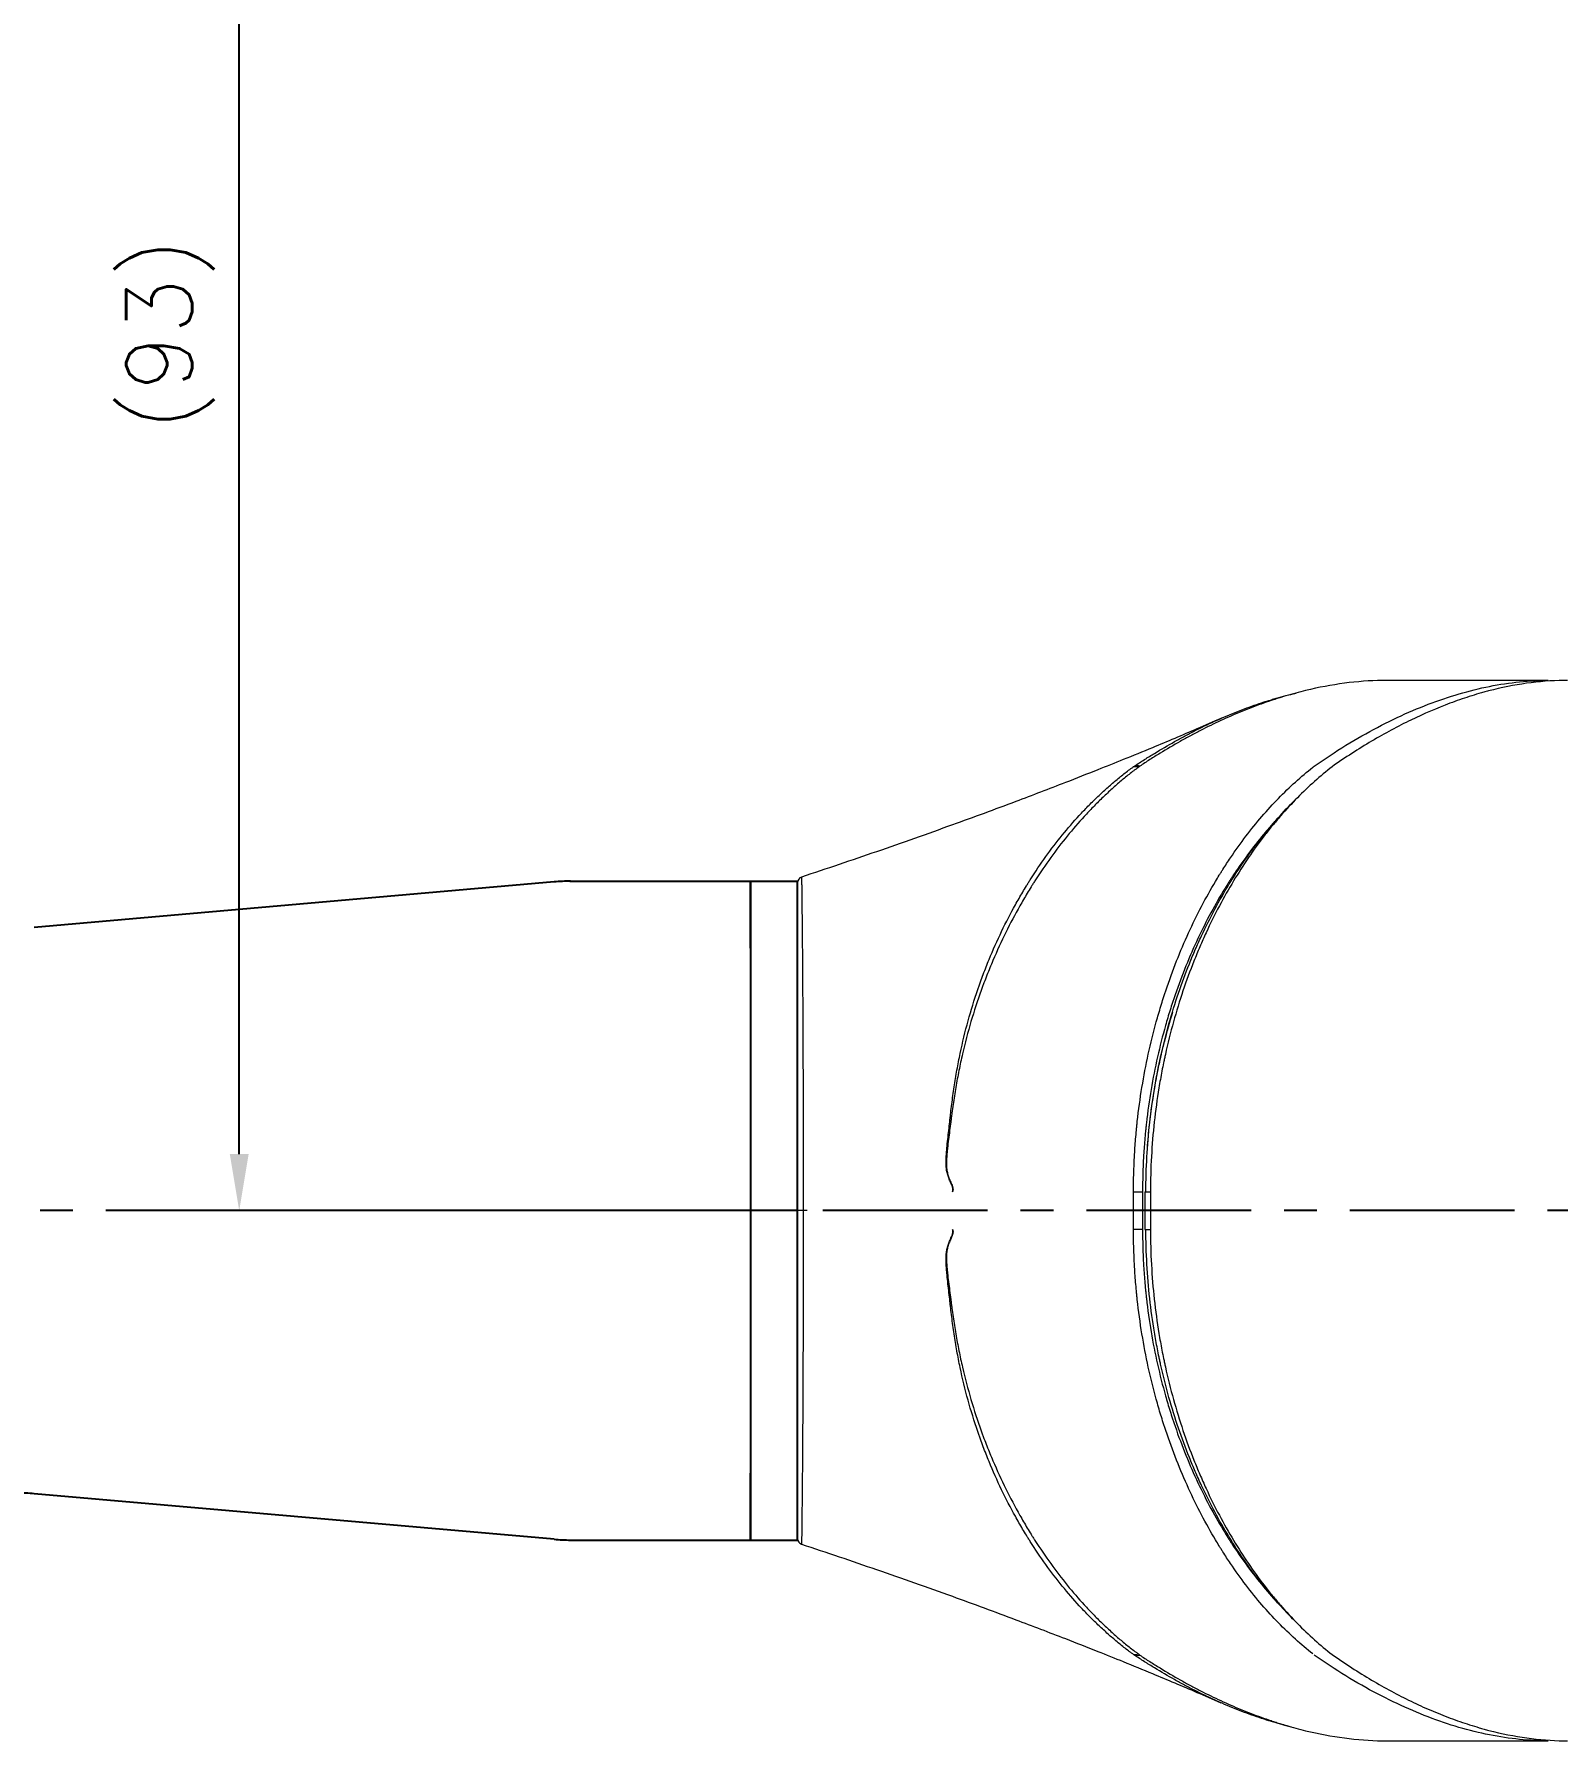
# Model space of a CAD drawing. Extents: x 19044 to 19885, y -10133 to -9539.
# Drawn here: x 19320.1 to 19401, y -9794.8 to -9704.1 of the extents above; entities that cross this region are included whole.
import ezdxf

# ---------------------------------------------------------------- set-up
doc = ezdxf.new("R2010")
doc.units = 0
doc.header["$LTSCALE"] = 7
doc.header["$MEASUREMENT"] = 0
doc.linetypes.add('CENTER', pattern=[2, 1.25, -0.25, 0.25, -0.25])
for name, color, linetype in [('10', 7, 'CONTINUOUS'), ('CENTER', 1, 'CENTER'), ('CL', 1, 'CENTER'), ('D', 2, 'CONTINUOUS'), ('DIM', 2, 'CONTINUOUS'), ('DWG', 7, 'CONTINUOUS')]:
    doc.layers.add(name, color=color, linetype=linetype)
doc.styles.add('GHS', font='ROMANS.shx', dxfattribs={"bigfont": 'GHS.shx'})

# ---------------------------------------------------------------- blocks, each defined once
blk = doc.blocks.new('A$C57544C0A')
at = {"layer": '10', "color": 7, "linetype": 'Continuous', "lineweight": 18}
blk.add_line((62.829, 138.339), (62.829, 138.339), dxfattribs=at)
at = {"layer": 'CL', "color": 1}
blk.add_line((65.329, 120.839), (-107.066, 120.839), dxfattribs=at)
at = {"layer": 'DWG'}
for p, q in [((52.393, 138.301), (24.765, 135.878)), ((53.229, 138.339), (62.829, 138.339)), ((53.267, 138.339), (62.829, 138.339)), ((62.829, 134.789), (62.829, 138.339)), ((62.829, 138.339), (65.329, 138.339)), ((62.829, 138.339), (62.829, 120.839)), ((65.329, 120.839), (65.329, 138.339)), ((62.829, 120.839), (62.829, 103.339)), ((65.329, 103.339), (65.329, 120.839)), ((62.829, 103.339), (62.829, 106.889)), ((52.393, 103.377), (24.765, 105.801)), ((53.267, 103.339), (62.829, 103.339)), ((62.829, 103.339), (65.329, 103.339))]:
    blk.add_line(p, q, dxfattribs=at)
for centre, start, end in [((53.267, 128.339), 90, 95.01326), ((23.891, 95.839), 84.98674, 90), ((53.267, 113.339), 264.98674, 270)]:
    blk.add_arc(centre, 10, start, end, dxfattribs=at)

msp = doc.modelspace()

# ---------------------------------------------------------------- linework, layer by layer
at = {"layer": 'CENTER', "color": 1, "linetype": 'CENTER'}
msp.add_line((19818.742, -9766.583), (19360.651, -9766.583), dxfattribs=at)
at = {"layer": 'DIM'}
for p, q in [((19330.984, -9763.583), (19330.984, -9676.483)), ((19356.151, -9766.583), (19328.984, -9766.583))]:
    msp.add_line(p, q, dxfattribs=at)
msp.add_solid([(19330.484, -9763.583), (19331.484, -9763.583), (19330.984, -9766.583)], dxfattribs=at)
at = {"layer": 'DWG', "linetype": 'Continuous', "lineweight": 18}
for p, q in [((19400.527, -9738.414), (19391.958, -9738.414)), ((19379.096, -9765.583), (19379.096, -9767.583)), ((19391.958, -9794.752), (19400.524, -9794.752))]:
    msp.add_line(p, q, dxfattribs=at)
at = {"layer": 'DWG', "linetype": 'Continuous', "lineweight": 13}
for p, q in [((19378.496, -9767.583), (19378.496, -9765.583)), ((19378.496, -9765.583), (19378.975, -9765.583)), ((19378.975, -9765.583), (19378.975, -9767.583)), ((19379.096, -9765.583), (19379.396, -9765.583)), ((19379.396, -9765.583), (19379.396, -9767.583)), ((19378.975, -9767.583), (19378.496, -9767.583)), ((19379.096, -9767.583), (19379.396, -9767.583))]:
    msp.add_line(p, q, dxfattribs=at)
for centre, major_axis, ratio, start_param, end_param in [((19378.762, -9743.746), (0.439, -0.669), 0.733488, 2.411244, 2.846257), ((19378.83, -9743.701), (0.456, -0.657), 0.779994, 2.414354, 2.830713), ((19378.762, -9789.419), (-0.439, -0.669), 0.733488, 0.295335, 0.730349), ((19378.83, -9789.464), (-0.456, -0.657), 0.779994, 0.31088, 0.727238)]:
    msp.add_ellipse(centre, major_axis=major_axis, ratio=ratio, start_param=start_param, end_param=end_param, dxfattribs=at)
at = {"layer": 'DWG', "linetype": 'Continuous', "lineweight": 18}
for centre, major_axis, start_param, end_param in [((19360.951, -9749.149), (-0.3, 0), 5.039962, 6.283186), ((19360.951, -9784.017), (0.3, 0), 3.141592, 4.38201)]:
    msp.add_ellipse(centre, major_axis=major_axis, ratio=1, start_param=start_param, end_param=end_param, dxfattribs=at)
for points, knots in [([(19391.967, -9738.414), (19391.799, -9738.414), (19391.631, -9738.417), (19390.798, -9738.443), (19390.125, -9738.503), (19388.764, -9738.703), (19388.076, -9738.842), (19387.032, -9739.109), (19386.682, -9739.208), (19386.243, -9739.344), (19386.155, -9739.372), (19386.021, -9739.415), (19385.975, -9739.43), (19385.929, -9739.445)], [0, 0, 0, 0, 0.086274, 0.086274, 0.425933, 0.425933, 0.765593, 0.765593, 0.935422, 0.935422, 0.97788, 0.97788, 1, 1, 1, 1]), ([(19401.555, -9738.414), (19401.486, -9738.414), (19401.417, -9738.415), (19400.7, -9738.425), (19399.388, -9738.528), (19398.043, -9738.8), (19397.277, -9738.999), (19397.191, -9739.022), (19397.021, -9739.069), (19396.765, -9739.141), (19396.166, -9739.323), (19395.651, -9739.502), (19394.619, -9739.888), (19393.237, -9740.482), (19391.845, -9741.231), (19390.448, -9742.058), (19389.748, -9742.51), (19389.045, -9743.001)], [0, 0, 0, 0, 0.017521, 0.017521, 0.181267, 0.345014, 0.345014, 0.365482, 0.365482, 0.385951, 0.426887, 0.50876, 0.50876, 0.672507, 0.836253, 0.836253, 1, 1, 1, 1]), ([(19378.552, -9742.967), (19378.636, -9742.907), (19378.722, -9742.849), (19378.898, -9742.734), (19378.987, -9742.677), (19379.122, -9742.593), (19379.167, -9742.565), (19379.257, -9742.509), (19379.391, -9742.426), (19379.525, -9742.344), (19379.971, -9742.073), (19380.326, -9741.865), (19380.858, -9741.568), (19381.035, -9741.471), (19381.39, -9741.281), (19381.567, -9741.189), (19382.098, -9740.919), (19382.805, -9740.579), (19383.509, -9740.276), (19384.035, -9740.064), (19384.211, -9739.995), (19384.561, -9739.863), (19384.91, -9739.736), (19385.258, -9739.619), (19385.518, -9739.534), (19385.605, -9739.507), (19385.779, -9739.453), (19386.211, -9739.322), (19386.64, -9739.207), (19387.042, -9739.11), (19387.103, -9739.096), (19387.163, -9739.082)], [0, 0, 0, 0, 0.03057, 0.03057, 0.06114, 0.06114, 0.076425, 0.076425, 0.091709, 0.122279, 0.122279, 0.244559, 0.244559, 0.305698, 0.305698, 0.366838, 0.366838, 0.489117, 0.611396, 0.611396, 0.672536, 0.672536, 0.733676, 0.794815, 0.794815, 0.825385, 0.825385, 0.855955, 0.978234, 0.978234, 1, 1, 1, 1]), ([(19383.164, -9740.418), (19382.734, -9740.611), (19381.528, -9741.145), (19379.779, -9741.877), (19378.021, -9742.598), (19376.48, -9743.216), (19374.578, -9743.963), (19372.003, -9744.947), (19368.663, -9746.178), (19364.865, -9747.518), (19362.187, -9748.423), (19360.852, -9748.863)], [0, 0, 0, 0, 0.061335, 0.171006, 0.242091, 0.303575, 0.380909, 0.498409, 0.647533, 0.824766, 1, 1, 1, 1]), ([(19379.155, -9765.583), (19379.155, -9764.961), (19379.173, -9764.345), (19379.241, -9763.122), (19379.291, -9762.515), (19379.424, -9761.312), (19379.507, -9760.716), (19379.655, -9759.828), (19379.708, -9759.533), (19379.794, -9759.093), (19379.838, -9758.874), (19379.885, -9758.655), (19379.916, -9758.509), (19379.932, -9758.436), (19380.078, -9757.782), (19380.222, -9757.214), (19380.535, -9756.103), (19380.704, -9755.56), (19381.066, -9754.497), (19381.259, -9753.978), (19381.566, -9753.216), (19381.671, -9752.965), (19381.833, -9752.592), (19381.888, -9752.469), (19381.999, -9752.223), (19382.055, -9752.101), (19382.337, -9751.496), (19382.572, -9751.028), (19383.057, -9750.124), (19383.308, -9749.687), (19383.822, -9748.842), (19384.087, -9748.434), (19384.63, -9747.647), (19384.908, -9747.267), (19385.264, -9746.81), (19385.336, -9746.72), (19385.479, -9746.541), (19385.695, -9746.276), (19385.914, -9746.02), (19386.354, -9745.52), (19386.651, -9745.202), (19386.995, -9744.857), (19387.039, -9744.813), (19387.082, -9744.77)], [0, 0, 0, 0, 0.070698, 0.070698, 0.141395, 0.141395, 0.212093, 0.212093, 0.247442, 0.247442, 0.265116, 0.273953, 0.273953, 0.28279, 0.28279, 0.353488, 0.353488, 0.424186, 0.424186, 0.494883, 0.494883, 0.530232, 0.530232, 0.547906, 0.547906, 0.565581, 0.565581, 0.636278, 0.636278, 0.706976, 0.706976, 0.777674, 0.777674, 0.848371, 0.848371, 0.866046, 0.866046, 0.88372, 0.919069, 0.919069, 0.989767, 0.989767, 1, 1, 1, 1]), ([(19360.651, -9766.583), (19360.651, -9766.006), (19360.651, -9765.435), (19360.651, -9764.584), (19360.651, -9764.302), (19360.651, -9763.739), (19360.651, -9763.46), (19360.651, -9762.623), (19360.651, -9762.07), (19360.651, -9761.385), (19360.651, -9761.18), (19360.651, -9760.975), (19360.651, -9760.839), (19360.651, -9760.771), (19360.651, -9760.432), (19360.651, -9760.165), (19360.651, -9759.373), (19360.651, -9758.858), (19360.651, -9757.856), (19360.651, -9757.368), (19360.651, -9756.657), (19360.651, -9756.423), (19360.651, -9756.078), (19360.651, -9755.964), (19360.651, -9755.794), (19360.651, -9755.737), (19360.651, -9755.625), (19360.651, -9755.569), (19360.651, -9755.069), (19360.651, -9754.647), (19360.651, -9753.843), (19360.651, -9753.462), (19360.651, -9752.743), (19360.651, -9752.403), (19360.651, -9752.006), (19360.651, -9751.928), (19360.651, -9751.812), (19360.651, -9751.774), (19360.651, -9751.699), (19360.651, -9751.513), (19360.651, -9751.337), (19360.651, -9750.935), (19360.651, -9750.692), (19360.651, -9750.258), (19360.651, -9750.067), (19360.651, -9749.819), (19360.651, -9749.743), (19360.651, -9749.656), (19360.651, -9749.639), (19360.651, -9749.606), (19360.651, -9749.59), (19360.651, -9749.542), (19360.651, -9749.513), (19360.651, -9749.373), (19360.651, -9749.29), (19360.651, -9749.178), (19360.651, -9749.15), (19360.651, -9749.149), (19360.651, -9749.149), (19360.651, -9749.149)], [0, 0, 0, 0, 0.062449, 0.062449, 0.093673, 0.093673, 0.124898, 0.124898, 0.187347, 0.187347, 0.202959, 0.210765, 0.210765, 0.218571, 0.218571, 0.249796, 0.249796, 0.312244, 0.312244, 0.374693, 0.374693, 0.405918, 0.405918, 0.42153, 0.42153, 0.429336, 0.429336, 0.437142, 0.437142, 0.499591, 0.499591, 0.56204, 0.56204, 0.624489, 0.624489, 0.640101, 0.640101, 0.647907, 0.647907, 0.655713, 0.686938, 0.686938, 0.749387, 0.749387, 0.811835, 0.811835, 0.84306, 0.84306, 0.850866, 0.850866, 0.858672, 0.858672, 0.874284, 0.874284, 0.936733, 0.936733, 0.999182, 0.999182, 1, 1, 1, 1]), ([(19379.236, -9763.282), (19379.266, -9762.86), (19379.303, -9762.439), (19379.431, -9761.271), (19379.538, -9760.527), (19379.687, -9759.697), (19379.704, -9759.604), (19379.739, -9759.42), (19379.792, -9759.145), (19379.848, -9758.873), (19379.965, -9758.332), (19380.048, -9757.976), (19380.273, -9757.082), (19380.423, -9756.55), (19380.584, -9756.029)], [0, 0, 0, 0, 0.167817, 0.167817, 0.468028, 0.468028, 0.505554, 0.505554, 0.54308, 0.618133, 0.618133, 0.768238, 0.768238, 1, 1, 1, 1]), ([(19360.651, -9784.017), (19360.651, -9784.017), (19360.651, -9784.017), (19360.651, -9784.016), (19360.651, -9783.988), (19360.651, -9783.876), (19360.651, -9783.792), (19360.651, -9783.653), (19360.651, -9783.623), (19360.651, -9783.576), (19360.651, -9783.56), (19360.651, -9783.527), (19360.651, -9783.442), (19360.651, -9783.347), (19360.651, -9783.099), (19360.651, -9782.907), (19360.651, -9782.473), (19360.651, -9782.231), (19360.651, -9781.829), (19360.651, -9781.688), (19360.651, -9781.504), (19360.651, -9781.467), (19360.651, -9781.392), (19360.651, -9781.353), (19360.651, -9781.238), (19360.651, -9781.16), (19360.651, -9780.762), (19360.651, -9780.423), (19360.651, -9779.703), (19360.651, -9779.323), (19360.651, -9778.519), (19360.651, -9778.096), (19360.651, -9777.597), (19360.651, -9777.541), (19360.651, -9777.428), (19360.651, -9777.372), (19360.651, -9777.202), (19360.651, -9777.088), (19360.651, -9776.742), (19360.651, -9776.509), (19360.651, -9775.798), (19360.651, -9775.31), (19360.651, -9774.308), (19360.651, -9773.793), (19360.651, -9773.001), (19360.651, -9772.733), (19360.651, -9772.395), (19360.651, -9772.327), (19360.651, -9772.19), (19360.651, -9771.986), (19360.651, -9771.781), (19360.651, -9771.096), (19360.651, -9770.543), (19360.651, -9769.706), (19360.651, -9769.426), (19360.651, -9768.864), (19360.651, -9768.582), (19360.651, -9767.731), (19360.651, -9767.16), (19360.651, -9766.583)], [0, 0, 0, 0, 0.000611, 0.000611, 0.063073, 0.063073, 0.125535, 0.125535, 0.14115, 0.14115, 0.148958, 0.148958, 0.156765, 0.187996, 0.187996, 0.250458, 0.250458, 0.31292, 0.31292, 0.344151, 0.344151, 0.351959, 0.351959, 0.359766, 0.359766, 0.375382, 0.375382, 0.437844, 0.437844, 0.500305, 0.500305, 0.562767, 0.562767, 0.570575, 0.570575, 0.578383, 0.578383, 0.593998, 0.593998, 0.625229, 0.625229, 0.687691, 0.687691, 0.750153, 0.750153, 0.781384, 0.781384, 0.789191, 0.789191, 0.796999, 0.812615, 0.812615, 0.875076, 0.875076, 0.906307, 0.906307, 0.937538, 0.937538, 1, 1, 1, 1]), ([(19386.152, -9787.416), (19386.122, -9787.382), (19386.091, -9787.347), (19385.914, -9787.146), (19385.768, -9786.975), (19385.551, -9786.713), (19385.479, -9786.625), (19385.336, -9786.446), (19385.264, -9786.355), (19384.908, -9785.898), (19384.63, -9785.519), (19384.087, -9784.732), (19383.822, -9784.324), (19383.308, -9783.479), (19383.057, -9783.042), (19382.572, -9782.137), (19382.337, -9781.67), (19382.055, -9781.065), (19381.999, -9780.943), (19381.888, -9780.697), (19381.724, -9780.327), (19381.566, -9779.95), (19381.259, -9779.188), (19381.066, -9778.668), (19380.704, -9777.606), (19380.535, -9777.063), (19380.222, -9775.952), (19380.078, -9775.384), (19379.932, -9774.73), (19379.916, -9774.657), (19379.885, -9774.511), (19379.838, -9774.292), (19379.735, -9773.78), (19379.655, -9773.338), (19379.507, -9772.45), (19379.424, -9771.853), (19379.291, -9770.65), (19379.241, -9770.044), (19379.173, -9768.821), (19379.155, -9768.205), (19379.155, -9767.583)], [0, 0, 0, 0, 0.007955, 0.007955, 0.046111, 0.046111, 0.065189, 0.065189, 0.084267, 0.084267, 0.160578, 0.160578, 0.236889, 0.236889, 0.3132, 0.3132, 0.389511, 0.389511, 0.408589, 0.408589, 0.427667, 0.465822, 0.465822, 0.542133, 0.542133, 0.618444, 0.618444, 0.694756, 0.694756, 0.704294, 0.704294, 0.713833, 0.732911, 0.771067, 0.771067, 0.847378, 0.847378, 0.923689, 0.923689, 1, 1, 1, 1]), ([(19360.852, -9784.302), (19362.187, -9784.743), (19364.866, -9785.647), (19368.663, -9786.988), (19372.003, -9788.219), (19374.579, -9789.203), (19376.48, -9789.95), (19378.021, -9790.568), (19379.779, -9791.289), (19381.517, -9792.017), (19382.713, -9792.545), (19383.133, -9792.734)], [0, 0, 0, 0, 0.175522, 0.353012, 0.502353, 0.620023, 0.697469, 0.759042, 0.83023, 0.940059, 1, 1, 1, 1]), ([(19387.427, -9788.727), (19387.268, -9788.578), (19387.109, -9788.424), (19386.838, -9788.151), (19386.725, -9788.035), (19386.612, -9787.916)], [0, 0, 0, 0, 0.580771, 0.580771, 1, 1, 1, 1]), ([(19386.887, -9794.018), (19386.577, -9793.942), (19386.265, -9793.857), (19385.865, -9793.739), (19385.779, -9793.713), (19385.605, -9793.659), (19385.518, -9793.631), (19385.258, -9793.547), (19384.91, -9793.43), (19384.561, -9793.303), (19384.211, -9793.171), (19384.035, -9793.102), (19383.509, -9792.89), (19382.805, -9792.587), (19382.098, -9792.246), (19381.567, -9791.977), (19381.39, -9791.884), (19381.035, -9791.695), (19380.858, -9791.598), (19380.326, -9791.301), (19379.971, -9791.093), (19379.525, -9790.822), (19379.391, -9790.74), (19379.257, -9790.657), (19379.167, -9790.601), (19379.122, -9790.573), (19378.987, -9790.489), (19378.898, -9790.432), (19378.722, -9790.317), (19378.636, -9790.258), (19378.552, -9790.199)], [0, 0, 0, 0, 0.114792, 0.114792, 0.146407, 0.146407, 0.178022, 0.178022, 0.241251, 0.30448, 0.30448, 0.367709, 0.367709, 0.494167, 0.620625, 0.620625, 0.683854, 0.683854, 0.747084, 0.747084, 0.873542, 0.873542, 0.905156, 0.920964, 0.920964, 0.936771, 0.936771, 0.968385, 0.968385, 1, 1, 1, 1]), ([(19389.045, -9790.164), (19389.746, -9790.655), (19390.447, -9791.107), (19391.846, -9791.935), (19392.544, -9792.311), (19393.415, -9792.732), (19393.589, -9792.814), (19393.937, -9792.973), (19394.458, -9793.203), (19395.322, -9793.55), (19396.009, -9793.788), (19396.523, -9793.951), (19396.779, -9794.029), (19397.035, -9794.101), (19397.205, -9794.147), (19397.29, -9794.17), (19398.055, -9794.369), (19399.399, -9794.639), (19400.708, -9794.741), (19401.422, -9794.751), (19401.488, -9794.752), (19401.555, -9794.752)], [0, 0, 0, 0, 0.163834, 0.163834, 0.327667, 0.327667, 0.368626, 0.368626, 0.409584, 0.491501, 0.573418, 0.573418, 0.614376, 0.634856, 0.634856, 0.655335, 0.655335, 0.819169, 0.983002, 0.983002, 1, 1, 1, 1]), ([(19386.057, -9793.763), (19386.06, -9793.764), (19386.063, -9793.765), (19386.155, -9793.794), (19386.595, -9793.933), (19387.032, -9794.056), (19388.076, -9794.323), (19388.764, -9794.463), (19390.125, -9794.662), (19390.798, -9794.723), (19391.631, -9794.749), (19391.799, -9794.752), (19391.967, -9794.752)], [0, 0, 0, 0, 0.001561, 0.001561, 0.044911, 0.218311, 0.218311, 0.565112, 0.565112, 0.911913, 0.911913, 1, 1, 1, 1])]:
    msp.add_open_spline(points, degree=3, knots=knots, dxfattribs=at)
at = {"layer": 'DWG', "linetype": 'Continuous', "lineweight": 13}
for points, knots in [([(19388.088, -9742.974), (19388.655, -9742.577), (19389.22, -9742.207), (19390.344, -9741.519), (19390.904, -9741.201), (19392.018, -9740.616), (19393.127, -9740.082), (19394.773, -9739.433), (19395.859, -9739.103), (19396.94, -9738.824), (19397.477, -9738.71), (19398.545, -9738.536), (19399.076, -9738.476), (19399.914, -9738.424), (19400.223, -9738.414), (19400.531, -9738.414)], [0, 0, 0, 0, 0.131794, 0.131794, 0.263587, 0.263587, 0.395381, 0.527174, 0.658968, 0.658968, 0.790761, 0.790761, 0.922555, 0.922555, 1, 1, 1, 1]), ([(19385.929, -9739.445), (19385.886, -9739.459), (19385.844, -9739.473), (19385.625, -9739.546), (19385.271, -9739.669), (19384.916, -9739.802), (19384.561, -9739.939), (19384.383, -9740.01), (19383.848, -9740.23), (19383.134, -9740.542), (19382.418, -9740.891), (19381.88, -9741.167), (19381.7, -9741.261), (19381.342, -9741.454), (19381.162, -9741.552), (19380.624, -9741.855), (19380.266, -9742.066), (19379.725, -9742.396), (19379.545, -9742.508), (19379.273, -9742.679), (19379.183, -9742.737), (19379.004, -9742.854), (19378.915, -9742.913), (19378.83, -9742.974)], [0, 0, 0, 0, 0.01809, 0.01809, 0.093621, 0.169153, 0.169153, 0.244684, 0.244684, 0.395748, 0.546811, 0.546811, 0.622342, 0.622342, 0.697874, 0.697874, 0.848937, 0.848937, 0.924468, 0.924468, 0.962234, 0.962234, 1, 1, 1, 1]), ([(19368.87, -9765.581), (19368.875, -9765.572), (19368.88, -9765.563), (19368.888, -9765.545), (19368.894, -9765.526), (19368.898, -9765.506), (19368.901, -9765.486), (19368.901, -9765.476), (19368.901, -9765.446), (19368.9, -9765.426), (19368.895, -9765.396), (19368.893, -9765.386), (19368.888, -9765.366), (19368.886, -9765.356), (19368.877, -9765.327), (19368.871, -9765.308), (19368.858, -9765.271), (19368.851, -9765.252), (19368.828, -9765.196), (19368.812, -9765.16), (19368.78, -9765.086), (19368.764, -9765.05), (19368.732, -9764.976), (19368.716, -9764.94), (19368.672, -9764.829), (19368.645, -9764.754), (19368.6, -9764.601), (19368.581, -9764.524), (19368.564, -9764.425), (19368.561, -9764.405), (19368.556, -9764.366), (19368.554, -9764.346), (19368.547, -9764.286), (19368.544, -9764.246), (19368.537, -9764.127), (19368.536, -9764.047), (19368.538, -9763.889), (19368.541, -9763.811), (19368.549, -9763.653), (19368.554, -9763.575), (19368.567, -9763.418), (19368.574, -9763.34), (19368.596, -9763.105), (19368.612, -9762.948), (19368.646, -9762.636), (19368.664, -9762.48), (19368.698, -9762.169), (19368.715, -9762.013), (19368.741, -9761.78), (19368.75, -9761.702), (19368.767, -9761.547), (19368.776, -9761.47), (19368.803, -9761.237), (19368.822, -9761.083), (19368.88, -9760.622), (19368.922, -9760.317), (19369.014, -9759.712), (19369.063, -9759.412), (19369.17, -9758.817), (19369.228, -9758.522), (19369.413, -9757.645), (19369.553, -9757.07), (19369.865, -9755.94), (19370.036, -9755.385), (19370.247, -9754.771), (19370.27, -9754.703), (19370.318, -9754.567), (19370.39, -9754.364), (19370.562, -9753.897), (19370.716, -9753.505), (19371.034, -9752.733), (19371.257, -9752.234), (19371.724, -9751.264), (19371.968, -9750.794), (19372.348, -9750.109), (19372.477, -9749.884), (19372.674, -9749.552), (19372.773, -9749.387), (19372.874, -9749.224), (19372.941, -9749.116), (19372.975, -9749.062), (19373.281, -9748.579), (19373.559, -9748.167), (19374.127, -9747.377), (19374.417, -9746.998), (19375.008, -9746.272), (19375.308, -9745.924), (19375.767, -9745.425), (19375.921, -9745.263), (19376.233, -9744.945), (19376.547, -9744.636), (19376.865, -9744.341), (19377.104, -9744.125), (19377.185, -9744.054), (19377.345, -9743.913), (19377.425, -9743.844), (19377.585, -9743.708), (19377.665, -9743.641), (19377.825, -9743.509), (19377.905, -9743.443), (19378.067, -9743.316), (19378.148, -9743.253), (19378.272, -9743.161), (19378.314, -9743.131), (19378.399, -9743.072), (19378.442, -9743.042), (19378.485, -9743.013)], [0, 0, 0, 0, 0.000977, 0.000977, 0.001953, 0.00293, 0.00293, 0.003906, 0.003906, 0.005859, 0.005859, 0.006836, 0.006836, 0.007813, 0.007813, 0.009766, 0.009766, 0.011719, 0.011719, 0.015625, 0.015625, 0.019531, 0.019531, 0.023438, 0.023438, 0.03125, 0.03125, 0.039063, 0.039063, 0.041016, 0.041016, 0.042969, 0.042969, 0.046875, 0.046875, 0.054688, 0.054688, 0.0625, 0.0625, 0.070313, 0.070313, 0.078125, 0.078125, 0.09375, 0.09375, 0.109375, 0.109375, 0.125, 0.125, 0.132813, 0.132813, 0.140625, 0.140625, 0.15625, 0.15625, 0.1875, 0.1875, 0.21875, 0.21875, 0.25, 0.25, 0.3125, 0.3125, 0.375, 0.375, 0.382813, 0.382813, 0.390625, 0.40625, 0.4375, 0.4375, 0.5, 0.5, 0.5625, 0.5625, 0.59375, 0.59375, 0.609375, 0.617188, 0.617188, 0.625, 0.625, 0.6875, 0.6875, 0.75, 0.75, 0.8125, 0.8125, 0.84375, 0.84375, 0.875, 0.90625, 0.90625, 0.921875, 0.921875, 0.9375, 0.9375, 0.953125, 0.953125, 0.96875, 0.96875, 0.984375, 0.984375, 0.992188, 0.992188, 1, 1, 1, 1]), ([(19378.762, -9743.033), (19378.719, -9743.063), (19378.675, -9743.093), (19378.589, -9743.154), (19378.547, -9743.185), (19378.421, -9743.278), (19378.339, -9743.341), (19378.176, -9743.471), (19378.095, -9743.537), (19377.935, -9743.671), (19377.854, -9743.739), (19377.694, -9743.877), (19377.614, -9743.947), (19377.454, -9744.088), (19377.374, -9744.16), (19377.134, -9744.378), (19376.815, -9744.676), (19376.5, -9744.988), (19376.188, -9745.307), (19376.033, -9745.471), (19375.572, -9745.973), (19375.27, -9746.322), (19374.676, -9747.052), (19374.384, -9747.432), (19373.812, -9748.224), (19373.531, -9748.636), (19373.222, -9749.119), (19373.187, -9749.173), (19373.119, -9749.281), (19373.017, -9749.444), (19372.917, -9749.609), (19372.717, -9749.942), (19372.586, -9750.167), (19372.199, -9750.851), (19371.951, -9751.321), (19371.473, -9752.289), (19371.243, -9752.787), (19370.916, -9753.556), (19370.809, -9753.816), (19370.653, -9754.212), (19370.577, -9754.412), (19370.502, -9754.613), (19370.452, -9754.748), (19370.427, -9754.816), (19370.207, -9755.427), (19370.026, -9755.98), (19369.694, -9757.105), (19369.544, -9757.677), (19369.342, -9758.549), (19369.279, -9758.843), (19369.161, -9759.435), (19369.106, -9759.733), (19369.003, -9760.335), (19368.955, -9760.639), (19368.889, -9761.098), (19368.867, -9761.251), (19368.836, -9761.483), (19368.826, -9761.56), (19368.806, -9761.714), (19368.796, -9761.792), (19368.766, -9762.024), (19368.746, -9762.179), (19368.707, -9762.489), (19368.687, -9762.644), (19368.648, -9762.955), (19368.629, -9763.111), (19368.604, -9763.344), (19368.596, -9763.422), (19368.581, -9763.579), (19368.575, -9763.657), (19368.564, -9763.814), (19368.56, -9763.892), (19368.557, -9764.05), (19368.557, -9764.129), (19368.562, -9764.248), (19368.565, -9764.288), (19368.571, -9764.347), (19368.573, -9764.367), (19368.578, -9764.407), (19368.581, -9764.427), (19368.597, -9764.526), (19368.615, -9764.603), (19368.659, -9764.755), (19368.685, -9764.83), (19368.729, -9764.941), (19368.744, -9764.978), (19368.775, -9765.052), (19368.791, -9765.088), (19368.823, -9765.162), (19368.838, -9765.199), (19368.86, -9765.255), (19368.866, -9765.273), (19368.879, -9765.311), (19368.885, -9765.33), (19368.893, -9765.359), (19368.895, -9765.369), (19368.899, -9765.389), (19368.901, -9765.399), (19368.905, -9765.429), (19368.907, -9765.448), (19368.906, -9765.479), (19368.905, -9765.489), (19368.902, -9765.509), (19368.898, -9765.528), (19368.892, -9765.547), (19368.884, -9765.566), (19368.879, -9765.575), (19368.874, -9765.584)], [0, 0, 0, 0, 0.007813, 0.007813, 0.015625, 0.015625, 0.03125, 0.03125, 0.046875, 0.046875, 0.0625, 0.0625, 0.078125, 0.078125, 0.09375, 0.09375, 0.125, 0.15625, 0.15625, 0.1875, 0.1875, 0.25, 0.25, 0.3125, 0.3125, 0.375, 0.375, 0.382813, 0.382813, 0.390625, 0.40625, 0.40625, 0.4375, 0.4375, 0.5, 0.5, 0.5625, 0.5625, 0.59375, 0.59375, 0.609375, 0.617188, 0.617188, 0.625, 0.625, 0.6875, 0.6875, 0.75, 0.75, 0.78125, 0.78125, 0.8125, 0.8125, 0.84375, 0.84375, 0.859375, 0.859375, 0.867188, 0.867188, 0.875, 0.875, 0.890625, 0.890625, 0.90625, 0.90625, 0.921875, 0.921875, 0.929688, 0.929688, 0.9375, 0.9375, 0.945313, 0.945313, 0.953125, 0.953125, 0.957031, 0.957031, 0.958984, 0.958984, 0.960938, 0.960938, 0.96875, 0.96875, 0.976562, 0.976562, 0.980469, 0.980469, 0.984375, 0.984375, 0.988281, 0.988281, 0.990234, 0.990234, 0.992187, 0.992187, 0.993164, 0.993164, 0.994141, 0.994141, 0.996094, 0.996094, 0.99707, 0.99707, 0.998047, 0.999023, 0.999023, 1, 1, 1, 1]), ([(19378.496, -9765.583), (19378.496, -9764.956), (19378.513, -9764.332), (19378.563, -9763.399), (19378.584, -9763.089), (19378.622, -9762.625), (19378.643, -9762.393), (19378.666, -9762.161), (19378.681, -9762.007), (19378.69, -9761.929), (19378.765, -9761.237), (19378.848, -9760.631), (19379.044, -9759.437), (19379.156, -9758.849), (19379.41, -9757.691), (19379.551, -9757.121), (19379.783, -9756.279), (19379.864, -9756.001), (19379.99, -9755.586), (19380.033, -9755.448), (19380.098, -9755.243), (19380.121, -9755.174), (19380.165, -9755.038), (19380.367, -9754.426), (19380.583, -9753.833), (19380.987, -9752.81), (19381.199, -9752.312), (19381.642, -9751.345), (19381.872, -9750.876), (19382.35, -9749.963), (19382.598, -9749.52), (19382.919, -9748.983), (19383.016, -9748.823), (19383.114, -9748.665), (19383.179, -9748.559), (19383.212, -9748.507), (19383.377, -9748.247), (19383.511, -9748.043), (19383.915, -9747.444), (19384.19, -9747.061), (19384.748, -9746.328), (19385.032, -9745.978), (19385.608, -9745.308), (19385.9, -9744.988), (19386.493, -9744.378), (19387.094, -9743.799), (19387.71, -9743.279), (19388.021, -9743.033)], [0, 0, 0, 0, 0.0625, 0.0625, 0.09375, 0.09375, 0.109375, 0.117188, 0.117188, 0.125, 0.125, 0.1875, 0.1875, 0.25, 0.25, 0.3125, 0.3125, 0.34375, 0.34375, 0.359375, 0.359375, 0.367188, 0.367188, 0.375, 0.4375, 0.4375, 0.5, 0.5, 0.5625, 0.5625, 0.625, 0.625, 0.640625, 0.648438, 0.648438, 0.65625, 0.65625, 0.6875, 0.6875, 0.75, 0.75, 0.8125, 0.8125, 0.875, 0.875, 0.9375, 1, 1, 1, 1]), ([(19389.051, -9743.002), (19388.736, -9743.246), (19388.424, -9743.505), (19387.807, -9744.055), (19387.502, -9744.345), (19386.9, -9744.957), (19386.602, -9745.278), (19386.161, -9745.785), (19386.015, -9745.958), (19385.798, -9746.224), (19385.726, -9746.313), (19385.582, -9746.494), (19385.51, -9746.586), (19385.153, -9747.049), (19384.875, -9747.433), (19384.331, -9748.231), (19384.066, -9748.644), (19383.55, -9749.499), (19383.299, -9749.942), (19382.814, -9750.858), (19382.579, -9751.332), (19382.296, -9751.944), (19382.239, -9752.068), (19382.129, -9752.316), (19381.964, -9752.691), (19381.807, -9753.073), (19381.5, -9753.844), (19381.306, -9754.37), (19380.944, -9755.445), (19380.775, -9755.995), (19380.462, -9757.119), (19380.318, -9757.694), (19380.172, -9758.355), (19380.156, -9758.429), (19380.124, -9758.576), (19380.078, -9758.798), (19379.974, -9759.316), (19379.895, -9759.763), (19379.747, -9760.661), (19379.664, -9761.265), (19379.531, -9762.481), (19379.481, -9763.094), (19379.413, -9764.331), (19379.396, -9764.954), (19379.396, -9765.583)], [0, 0, 0, 0, 0.0625, 0.0625, 0.125, 0.125, 0.1875, 0.1875, 0.21875, 0.21875, 0.234375, 0.234375, 0.25, 0.25, 0.3125, 0.3125, 0.375, 0.375, 0.4375, 0.4375, 0.5, 0.5, 0.515625, 0.515625, 0.53125, 0.5625, 0.5625, 0.625, 0.625, 0.6875, 0.6875, 0.75, 0.75, 0.757813, 0.757813, 0.765625, 0.78125, 0.8125, 0.8125, 0.875, 0.875, 0.9375, 0.9375, 1, 1, 1, 1]), ([(19386.171, -9745.722), (19386.054, -9745.847), (19385.939, -9745.975), (19385.536, -9746.431), (19385.252, -9746.772), (19384.694, -9747.485), (19384.419, -9747.857), (19384.014, -9748.44), (19383.881, -9748.639), (19383.715, -9748.892), (19383.682, -9748.943), (19383.617, -9749.045), (19383.518, -9749.199), (19383.421, -9749.355), (19383.1, -9749.878), (19382.852, -9750.31), (19382.372, -9751.199), (19382.141, -9751.657), (19381.697, -9752.6), (19381.484, -9753.085), (19381.078, -9754.084), (19380.886, -9754.598), (19380.681, -9755.193), (19380.635, -9755.326), (19380.591, -9755.46), (19380.525, -9755.661), (19380.395, -9756.065), (19380.273, -9756.473), (19380.04, -9757.297), (19379.898, -9757.854), (19379.642, -9758.987), (19379.528, -9759.562), (19379.331, -9760.73), (19379.248, -9761.324), (19379.171, -9762.002), (19379.163, -9762.078), (19379.147, -9762.229), (19379.124, -9762.456), (19379.076, -9762.987), (19379.044, -9763.443), (19378.993, -9764.357), (19378.975, -9764.968), (19378.975, -9765.583)], [0, 0, 0, 0, 0.029815, 0.029815, 0.104444, 0.104444, 0.179074, 0.179074, 0.216389, 0.216389, 0.225717, 0.225717, 0.235046, 0.253703, 0.253703, 0.328333, 0.328333, 0.402963, 0.402963, 0.477592, 0.477592, 0.552222, 0.552222, 0.561551, 0.57088, 0.57088, 0.589537, 0.626852, 0.626852, 0.701481, 0.701481, 0.776111, 0.776111, 0.850741, 0.850741, 0.860069, 0.860069, 0.869398, 0.888056, 0.92537, 0.92537, 1, 1, 1, 1]), ([(19360.857, -9748.864), (19360.857, -9748.864), (19360.857, -9748.864), (19360.857, -9748.864), (19360.857, -9748.871), (19360.859, -9748.899), (19360.859, -9748.92), (19360.86, -9748.976), (19360.861, -9749.011), (19360.862, -9749.095), (19360.863, -9749.144), (19360.865, -9749.229), (19360.865, -9749.258), (19360.866, -9749.306), (19360.866, -9749.322), (19360.866, -9749.356), (19360.868, -9749.441), (19360.869, -9749.537), (19360.872, -9749.788), (19360.875, -9749.981), (19360.879, -9750.42), (19360.882, -9750.665), (19360.886, -9751.072), (19360.888, -9751.215), (19360.889, -9751.401), (19360.89, -9751.439), (19360.891, -9751.515), (19360.891, -9751.554), (19360.892, -9751.67), (19360.893, -9751.749), (19360.896, -9752.152), (19360.899, -9752.496), (19360.905, -9753.226), (19360.908, -9753.612), (19360.914, -9754.426), (19360.916, -9754.855), (19360.919, -9755.362), (19360.92, -9755.419), (19360.92, -9755.533), (19360.921, -9755.59), (19360.922, -9755.763), (19360.922, -9755.879), (19360.924, -9756.229), (19360.925, -9756.466), (19360.929, -9757.188), (19360.931, -9757.683), (19360.935, -9758.7), (19360.937, -9759.223), (19360.939, -9760.027), (19360.94, -9760.299), (19360.941, -9760.642), (19360.941, -9760.712), (19360.941, -9760.85), (19360.942, -9761.058), (19360.942, -9761.267), (19360.943, -9761.686), (19360.944, -9761.968), (19360.945, -9762.394), (19360.945, -9762.536), (19360.946, -9762.822), (19360.946, -9762.965), (19360.947, -9763.394), (19360.947, -9763.681), (19360.948, -9764.257), (19360.949, -9764.546), (19360.95, -9765.414), (19360.951, -9765.997), (19360.951, -9766.583)], [0, 0, 0, 0, 0.00042, 0.00042, 0.031657, 0.031657, 0.062894, 0.062894, 0.094131, 0.094131, 0.125368, 0.125368, 0.140986, 0.140986, 0.148795, 0.148795, 0.156604, 0.187841, 0.187841, 0.250315, 0.250315, 0.312789, 0.312789, 0.344026, 0.344026, 0.351835, 0.351835, 0.359644, 0.359644, 0.375263, 0.375263, 0.437736, 0.437736, 0.50021, 0.50021, 0.562684, 0.562684, 0.570493, 0.570493, 0.578302, 0.578302, 0.593921, 0.593921, 0.625158, 0.625158, 0.687631, 0.687631, 0.750105, 0.750105, 0.781342, 0.781342, 0.789151, 0.789151, 0.79696, 0.812579, 0.812579, 0.843816, 0.843816, 0.859434, 0.859434, 0.875053, 0.875053, 0.906289, 0.906289, 0.937526, 0.937526, 1, 1, 1, 1]), ([(19360.951, -9766.583), (19360.912, -9766.583), (19360.873, -9766.583), (19360.8, -9766.583), (19360.767, -9766.583), (19360.711, -9766.583), (19360.689, -9766.583), (19360.659, -9766.583), (19360.651, -9766.583), (19360.651, -9766.583)], [0, 0, 0, 0, 0.250322, 0.250322, 0.500644, 0.500644, 0.750966, 0.750966, 1, 1, 1, 1]), ([(19360.951, -9766.583), (19360.951, -9767.169), (19360.95, -9767.75), (19360.949, -9768.615), (19360.948, -9768.902), (19360.947, -9769.474), (19360.947, -9769.759), (19360.945, -9770.609), (19360.944, -9771.171), (19360.942, -9771.868), (19360.942, -9772.076), (19360.941, -9772.284), (19360.941, -9772.423), (19360.941, -9772.492), (19360.94, -9772.836), (19360.939, -9773.108), (19360.937, -9773.914), (19360.935, -9774.437), (19360.931, -9775.456), (19360.929, -9775.952), (19360.925, -9776.675), (19360.924, -9776.912), (19360.922, -9777.263), (19360.922, -9777.379), (19360.921, -9777.552), (19360.92, -9777.61), (19360.92, -9777.724), (19360.919, -9777.781), (19360.916, -9778.289), (19360.914, -9778.719), (19360.908, -9779.535), (19360.905, -9779.922), (19360.899, -9780.654), (19360.896, -9780.998), (19360.893, -9781.402), (19360.892, -9781.482), (19360.891, -9781.599), (19360.891, -9781.637), (19360.89, -9781.714), (19360.888, -9781.903), (19360.886, -9782.081), (19360.882, -9782.49), (19360.88, -9782.736), (19360.875, -9783.176), (19360.872, -9783.371), (19360.869, -9783.622), (19360.868, -9783.7), (19360.867, -9783.788), (19360.867, -9783.805), (19360.866, -9783.839), (19360.866, -9783.855), (19360.865, -9783.903), (19360.865, -9783.933), (19360.863, -9784.018), (19360.863, -9784.067), (19360.861, -9784.152), (19360.86, -9784.187), (19360.859, -9784.244), (19360.859, -9784.265), (19360.858, -9784.294), (19360.857, -9784.301), (19360.857, -9784.301), (19360.857, -9784.301), (19360.857, -9784.301)], [0, 0, 0, 0, 0.062431, 0.062431, 0.093646, 0.093646, 0.124862, 0.124862, 0.187292, 0.187292, 0.2029, 0.210704, 0.210704, 0.218508, 0.218508, 0.249723, 0.249723, 0.312154, 0.312154, 0.374585, 0.374585, 0.4058, 0.4058, 0.421408, 0.421408, 0.429212, 0.429212, 0.437015, 0.437015, 0.499446, 0.499446, 0.561877, 0.561877, 0.624308, 0.624308, 0.639915, 0.639915, 0.647719, 0.647719, 0.655523, 0.686739, 0.686739, 0.749169, 0.749169, 0.8116, 0.8116, 0.842815, 0.842815, 0.850619, 0.850619, 0.858423, 0.858423, 0.874031, 0.874031, 0.905246, 0.905246, 0.936462, 0.936462, 0.967677, 0.967677, 0.998892, 0.998892, 1, 1, 1, 1]), ([(19378.485, -9790.153), (19378.442, -9790.124), (19378.399, -9790.094), (19378.314, -9790.034), (19378.272, -9790.004), (19378.148, -9789.913), (19378.066, -9789.85), (19377.905, -9789.722), (19377.824, -9789.657), (19377.664, -9789.524), (19377.584, -9789.457), (19377.424, -9789.321), (19377.344, -9789.252), (19377.184, -9789.111), (19377.103, -9789.04), (19376.864, -9788.824), (19376.545, -9788.529), (19376.231, -9788.219), (19375.92, -9787.901), (19375.765, -9787.739), (19375.306, -9787.24), (19375.006, -9786.892), (19374.415, -9786.164), (19374.124, -9785.785), (19373.556, -9784.994), (19373.278, -9784.582), (19372.972, -9784.099), (19372.938, -9784.045), (19372.871, -9783.937), (19372.77, -9783.774), (19372.671, -9783.609), (19372.474, -9783.276), (19372.345, -9783.051), (19371.964, -9782.365), (19371.72, -9781.894), (19371.253, -9780.924), (19371.03, -9780.424), (19370.713, -9779.651), (19370.61, -9779.39), (19370.46, -9778.992), (19370.386, -9778.791), (19370.314, -9778.589), (19370.267, -9778.453), (19370.243, -9778.385), (19370.033, -9777.77), (19369.861, -9777.214), (19369.55, -9776.083), (19369.41, -9775.508), (19369.225, -9774.63), (19369.168, -9774.335), (19369.061, -9773.739), (19369.011, -9773.439), (19368.92, -9772.834), (19368.878, -9772.529), (19368.82, -9772.067), (19368.802, -9771.913), (19368.774, -9771.68), (19368.766, -9771.602), (19368.748, -9771.447), (19368.739, -9771.369), (19368.713, -9771.136), (19368.696, -9770.98), (19368.662, -9770.668), (19368.644, -9770.512), (19368.61, -9770.2), (19368.594, -9770.043), (19368.572, -9769.808), (19368.565, -9769.73), (19368.553, -9769.572), (19368.548, -9769.494), (19368.54, -9769.336), (19368.537, -9769.257), (19368.536, -9769.098), (19368.538, -9769.019), (19368.546, -9768.9), (19368.549, -9768.861), (19368.556, -9768.802), (19368.558, -9768.782), (19368.564, -9768.743), (19368.567, -9768.723), (19368.585, -9768.626), (19368.603, -9768.55), (19368.649, -9768.4), (19368.676, -9768.327), (19368.72, -9768.217), (19368.735, -9768.181), (19368.767, -9768.109), (19368.783, -9768.073), (19368.815, -9768), (19368.83, -9767.964), (19368.852, -9767.909), (19368.859, -9767.891), (19368.872, -9767.854), (19368.879, -9767.835), (19368.886, -9767.806), (19368.889, -9767.797), (19368.893, -9767.777), (19368.895, -9767.767), (19368.9, -9767.738), (19368.902, -9767.718), (19368.901, -9767.688), (19368.9, -9767.678), (19368.898, -9767.659), (19368.894, -9767.639), (19368.887, -9767.62), (19368.88, -9767.602), (19368.875, -9767.593), (19368.87, -9767.585)], [0, 0, 0, 0, 0.007812, 0.007812, 0.015625, 0.015625, 0.03125, 0.03125, 0.046875, 0.046875, 0.0625, 0.0625, 0.078125, 0.078125, 0.09375, 0.09375, 0.125, 0.15625, 0.15625, 0.1875, 0.1875, 0.25, 0.25, 0.3125, 0.3125, 0.375, 0.375, 0.382812, 0.382812, 0.390625, 0.40625, 0.40625, 0.4375, 0.4375, 0.5, 0.5, 0.5625, 0.5625, 0.59375, 0.59375, 0.609375, 0.617187, 0.617187, 0.625, 0.625, 0.6875, 0.6875, 0.75, 0.75, 0.78125, 0.78125, 0.8125, 0.8125, 0.84375, 0.84375, 0.859375, 0.859375, 0.867188, 0.867188, 0.875, 0.875, 0.890625, 0.890625, 0.90625, 0.90625, 0.921875, 0.921875, 0.929688, 0.929688, 0.9375, 0.9375, 0.945313, 0.945313, 0.953125, 0.953125, 0.957031, 0.957031, 0.958984, 0.958984, 0.960938, 0.960938, 0.96875, 0.96875, 0.976563, 0.976563, 0.980469, 0.980469, 0.984375, 0.984375, 0.988281, 0.988281, 0.990234, 0.990234, 0.992188, 0.992188, 0.993164, 0.993164, 0.994141, 0.994141, 0.996094, 0.996094, 0.99707, 0.99707, 0.998047, 0.999023, 0.999023, 1, 1, 1, 1]), ([(19368.874, -9767.582), (19368.879, -9767.591), (19368.884, -9767.6), (19368.892, -9767.618), (19368.898, -9767.637), (19368.902, -9767.657), (19368.905, -9767.677), (19368.906, -9767.687), (19368.907, -9767.717), (19368.905, -9767.737), (19368.901, -9767.767), (19368.899, -9767.777), (19368.895, -9767.797), (19368.893, -9767.807), (19368.885, -9767.836), (19368.879, -9767.855), (19368.866, -9767.893), (19368.86, -9767.911), (19368.838, -9767.967), (19368.823, -9768.004), (19368.791, -9768.077), (19368.775, -9768.114), (19368.744, -9768.188), (19368.729, -9768.224), (19368.685, -9768.336), (19368.659, -9768.41), (19368.615, -9768.563), (19368.597, -9768.64), (19368.581, -9768.739), (19368.578, -9768.758), (19368.573, -9768.798), (19368.571, -9768.818), (19368.565, -9768.878), (19368.562, -9768.918), (19368.557, -9769.037), (19368.557, -9769.116), (19368.56, -9769.273), (19368.564, -9769.352), (19368.575, -9769.509), (19368.581, -9769.587), (19368.596, -9769.743), (19368.604, -9769.821), (19368.629, -9770.055), (19368.648, -9770.211), (19368.687, -9770.522), (19368.707, -9770.677), (19368.746, -9770.987), (19368.766, -9771.142), (19368.796, -9771.374), (19368.806, -9771.451), (19368.826, -9771.606), (19368.836, -9771.683), (19368.867, -9771.914), (19368.889, -9772.068), (19368.955, -9772.527), (19369.003, -9772.83), (19369.106, -9773.432), (19369.161, -9773.731), (19369.279, -9774.323), (19369.342, -9774.616), (19369.544, -9775.489), (19369.695, -9776.061), (19370.026, -9777.186), (19370.207, -9777.738), (19370.427, -9778.35), (19370.452, -9778.418), (19370.502, -9778.553), (19370.577, -9778.754), (19370.756, -9779.22), (19370.916, -9779.61), (19371.243, -9780.379), (19371.473, -9780.877), (19371.951, -9781.845), (19372.2, -9782.315), (19372.586, -9782.999), (19372.717, -9783.224), (19372.917, -9783.557), (19373.017, -9783.721), (19373.119, -9783.884), (19373.188, -9783.993), (19373.222, -9784.047), (19373.531, -9784.53), (19373.812, -9784.942), (19374.385, -9785.734), (19374.677, -9786.114), (19375.271, -9786.844), (19375.572, -9787.193), (19376.033, -9787.695), (19376.188, -9787.859), (19376.5, -9788.178), (19376.815, -9788.49), (19377.134, -9788.788), (19377.374, -9789.006), (19377.454, -9789.078), (19377.614, -9789.219), (19377.694, -9789.289), (19377.855, -9789.427), (19377.935, -9789.495), (19378.095, -9789.629), (19378.176, -9789.695), (19378.339, -9789.824), (19378.421, -9789.888), (19378.547, -9789.981), (19378.589, -9790.012), (19378.675, -9790.073), (19378.719, -9790.103), (19378.762, -9790.132)], [0, 0, 0, 0, 0.000977, 0.000977, 0.001953, 0.00293, 0.00293, 0.003906, 0.003906, 0.005859, 0.005859, 0.006836, 0.006836, 0.007813, 0.007813, 0.009766, 0.009766, 0.011719, 0.011719, 0.015625, 0.015625, 0.019531, 0.019531, 0.023438, 0.023438, 0.03125, 0.03125, 0.039063, 0.039063, 0.041016, 0.041016, 0.042969, 0.042969, 0.046875, 0.046875, 0.054687, 0.054687, 0.0625, 0.0625, 0.070312, 0.070312, 0.078125, 0.078125, 0.09375, 0.09375, 0.109375, 0.109375, 0.125, 0.125, 0.132812, 0.132812, 0.140625, 0.140625, 0.15625, 0.15625, 0.1875, 0.1875, 0.21875, 0.21875, 0.25, 0.25, 0.3125, 0.3125, 0.375, 0.375, 0.382812, 0.382812, 0.390625, 0.40625, 0.4375, 0.4375, 0.5, 0.5, 0.5625, 0.5625, 0.59375, 0.59375, 0.609375, 0.617187, 0.617187, 0.625, 0.625, 0.6875, 0.6875, 0.75, 0.75, 0.8125, 0.8125, 0.84375, 0.84375, 0.875, 0.90625, 0.90625, 0.921875, 0.921875, 0.9375, 0.9375, 0.953125, 0.953125, 0.96875, 0.96875, 0.984375, 0.984375, 0.992187, 0.992187, 1, 1, 1, 1]), ([(19388.021, -9790.132), (19387.71, -9789.887), (19387.094, -9789.367), (19386.493, -9788.787), (19385.9, -9788.178), (19385.608, -9787.858), (19385.032, -9787.188), (19384.748, -9786.837), (19384.19, -9786.104), (19383.915, -9785.722), (19383.511, -9785.123), (19383.377, -9784.919), (19383.212, -9784.659), (19383.179, -9784.606), (19383.114, -9784.501), (19383.016, -9784.343), (19382.919, -9784.183), (19382.598, -9783.646), (19382.35, -9783.203), (19381.872, -9782.29), (19381.642, -9781.82), (19381.199, -9780.853), (19380.987, -9780.356), (19380.583, -9779.332), (19380.391, -9778.806), (19380.188, -9778.196), (19380.165, -9778.128), (19380.121, -9777.991), (19380.098, -9777.923), (19380.033, -9777.717), (19379.904, -9777.304), (19379.783, -9776.886), (19379.551, -9776.044), (19379.41, -9775.474), (19379.156, -9774.317), (19379.044, -9773.729), (19378.848, -9772.535), (19378.765, -9771.929), (19378.69, -9771.236), (19378.681, -9771.159), (19378.666, -9771.005), (19378.643, -9770.773), (19378.595, -9770.232), (19378.563, -9769.767), (19378.513, -9768.834), (19378.496, -9768.21), (19378.496, -9767.583)], [0, 0, 0, 0, 0.0625, 0.125, 0.125, 0.1875, 0.1875, 0.25, 0.25, 0.3125, 0.3125, 0.34375, 0.34375, 0.351562, 0.351562, 0.359375, 0.375, 0.375, 0.4375, 0.4375, 0.5, 0.5, 0.5625, 0.5625, 0.625, 0.625, 0.632812, 0.632812, 0.640625, 0.640625, 0.65625, 0.6875, 0.6875, 0.75, 0.75, 0.8125, 0.8125, 0.875, 0.875, 0.882812, 0.882812, 0.890625, 0.90625, 0.9375, 0.9375, 1, 1, 1, 1]), ([(19378.975, -9767.583), (19378.975, -9768.197), (19378.993, -9768.809), (19379.044, -9769.723), (19379.065, -9770.027), (19379.103, -9770.482), (19379.124, -9770.71), (19379.147, -9770.936), (19379.163, -9771.088), (19379.171, -9771.163), (19379.248, -9771.842), (19379.331, -9772.435), (19379.528, -9773.604), (19379.642, -9774.179), (19379.898, -9775.312), (19380.04, -9775.869), (19380.273, -9776.693), (19380.355, -9776.965), (19380.482, -9777.37), (19380.525, -9777.505), (19380.591, -9777.706), (19380.635, -9777.839), (19380.861, -9778.504), (19381.078, -9779.082), (19381.484, -9780.081), (19381.697, -9780.566), (19382.141, -9781.509), (19382.372, -9781.966), (19382.852, -9782.856), (19383.1, -9783.287), (19383.421, -9783.811), (19383.518, -9783.967), (19383.617, -9784.121), (19383.682, -9784.223), (19383.715, -9784.274), (19383.881, -9784.527), (19384.014, -9784.726), (19384.419, -9785.308), (19384.694, -9785.681), (19385.252, -9786.394), (19385.536, -9786.734), (19386.084, -9787.355), (19386.348, -9787.637), (19386.614, -9787.908)], [0, 0, 0, 0, 0.071922, 0.071922, 0.107883, 0.107883, 0.125863, 0.134853, 0.134853, 0.143843, 0.143843, 0.215765, 0.215765, 0.287687, 0.287687, 0.359609, 0.359609, 0.39557, 0.39557, 0.41355, 0.41355, 0.42254, 0.43153, 0.503452, 0.503452, 0.575374, 0.575374, 0.647296, 0.647296, 0.719217, 0.719217, 0.737198, 0.746188, 0.746188, 0.755178, 0.755178, 0.791139, 0.791139, 0.863061, 0.863061, 0.934983, 0.934983, 1, 1, 1, 1]), ([(19379.396, -9767.583), (19379.396, -9768.211), (19379.413, -9768.835), (19379.481, -9770.071), (19379.531, -9770.684), (19379.664, -9771.901), (19379.747, -9772.505), (19379.895, -9773.402), (19379.948, -9773.7), (19380.034, -9774.146), (19380.078, -9774.368), (19380.124, -9774.589), (19380.156, -9774.737), (19380.172, -9774.811), (19380.318, -9775.472), (19380.462, -9776.047), (19380.775, -9777.171), (19380.944, -9777.72), (19381.306, -9778.796), (19381.5, -9779.322), (19381.807, -9780.093), (19381.912, -9780.347), (19382.074, -9780.724), (19382.129, -9780.849), (19382.239, -9781.098), (19382.296, -9781.222), (19382.579, -9781.834), (19382.814, -9782.308), (19383.299, -9783.224), (19383.55, -9783.666), (19384.066, -9784.522), (19384.331, -9784.935), (19384.875, -9785.732), (19385.153, -9786.117), (19385.51, -9786.58), (19385.582, -9786.671), (19385.726, -9786.853), (19385.942, -9787.121), (19386.161, -9787.381), (19386.602, -9787.887), (19386.9, -9788.209), (19387.502, -9788.821), (19387.807, -9789.111), (19388.424, -9789.66), (19388.736, -9789.92), (19389.051, -9790.164)], [0, 0, 0, 0, 0.0625, 0.0625, 0.125, 0.125, 0.1875, 0.1875, 0.21875, 0.21875, 0.234375, 0.242188, 0.242188, 0.25, 0.25, 0.3125, 0.3125, 0.375, 0.375, 0.4375, 0.4375, 0.46875, 0.46875, 0.484375, 0.484375, 0.5, 0.5, 0.5625, 0.5625, 0.625, 0.625, 0.6875, 0.6875, 0.75, 0.75, 0.765625, 0.765625, 0.78125, 0.8125, 0.8125, 0.875, 0.875, 0.9375, 0.9375, 1, 1, 1, 1]), ([(19378.83, -9790.192), (19378.915, -9790.252), (19379.004, -9790.312), (19379.183, -9790.429), (19379.273, -9790.486), (19379.545, -9790.658), (19379.725, -9790.77), (19380.266, -9791.099), (19380.624, -9791.31), (19381.162, -9791.613), (19381.342, -9791.712), (19381.7, -9791.905), (19381.88, -9791.999), (19382.418, -9792.275), (19383.134, -9792.624), (19383.848, -9792.936), (19384.383, -9793.156), (19384.561, -9793.227), (19384.916, -9793.364), (19385.271, -9793.496), (19385.625, -9793.619), (19385.887, -9793.707), (19385.972, -9793.735), (19386.057, -9793.763)], [0, 0, 0, 0, 0.037086, 0.037086, 0.074173, 0.074173, 0.148346, 0.148346, 0.296692, 0.296692, 0.370865, 0.370865, 0.445038, 0.445038, 0.593384, 0.74173, 0.74173, 0.815903, 0.815903, 0.890076, 0.964249, 0.964249, 1, 1, 1, 1]), ([(19400.531, -9794.752), (19400.485, -9794.752), (19400.176, -9794.75), (19399.867, -9794.739), (19399.074, -9794.689), (19398.543, -9794.629), (19397.475, -9794.455), (19396.937, -9794.341), (19395.857, -9794.062), (19394.77, -9793.732), (19393.124, -9793.083), (19392.016, -9792.549), (19390.902, -9791.964), (19390.342, -9791.646), (19389.219, -9790.958), (19388.655, -9790.588), (19388.088, -9790.192)], [0, 0, 0, 0, 0.011581, 0.077476, 0.077476, 0.209265, 0.209265, 0.341054, 0.341054, 0.472843, 0.604632, 0.736422, 0.736422, 0.868211, 0.868211, 1, 1, 1, 1])]:
    msp.add_open_spline(points, degree=3, knots=knots, dxfattribs=at)
for points in [[(19378.485, -9743.013), (19378.508, -9742.997), (19378.531, -9742.982), (19378.552, -9742.967)], [(19378.83, -9742.974), (19378.808, -9742.993), (19378.786, -9743.013), (19378.762, -9743.033)], [(19388.021, -9743.033), (19388.043, -9743.013), (19388.066, -9742.993), (19388.088, -9742.974)], [(19361.151, -9766.583), (19361.085, -9766.583), (19361.018, -9766.583), (19360.951, -9766.583)], [(19378.552, -9790.199), (19378.531, -9790.184), (19378.508, -9790.169), (19378.485, -9790.153)], [(19378.762, -9790.132), (19378.786, -9790.153), (19378.808, -9790.173), (19378.83, -9790.192)]]:
    msp.add_open_spline(points, degree=3, dxfattribs=at)

# ---------------------------------------------------------------- block references
at = {"layer": 'D'}
msp.add_blockref('A$C57544C0A', (19295.322, -9887.422), dxfattribs=at)

# ---------------------------------------------------------------- texts
at = {"layer": 'DIM', "insert": (19327.318, -9720.033), "char_height": 3.5, "attachment_point": 5, "rotation": 90, "style": 'GHS'}
msp.add_mtext('\\A1;(93)', dxfattribs=at)

doc.saveas('drawing.dxf')
